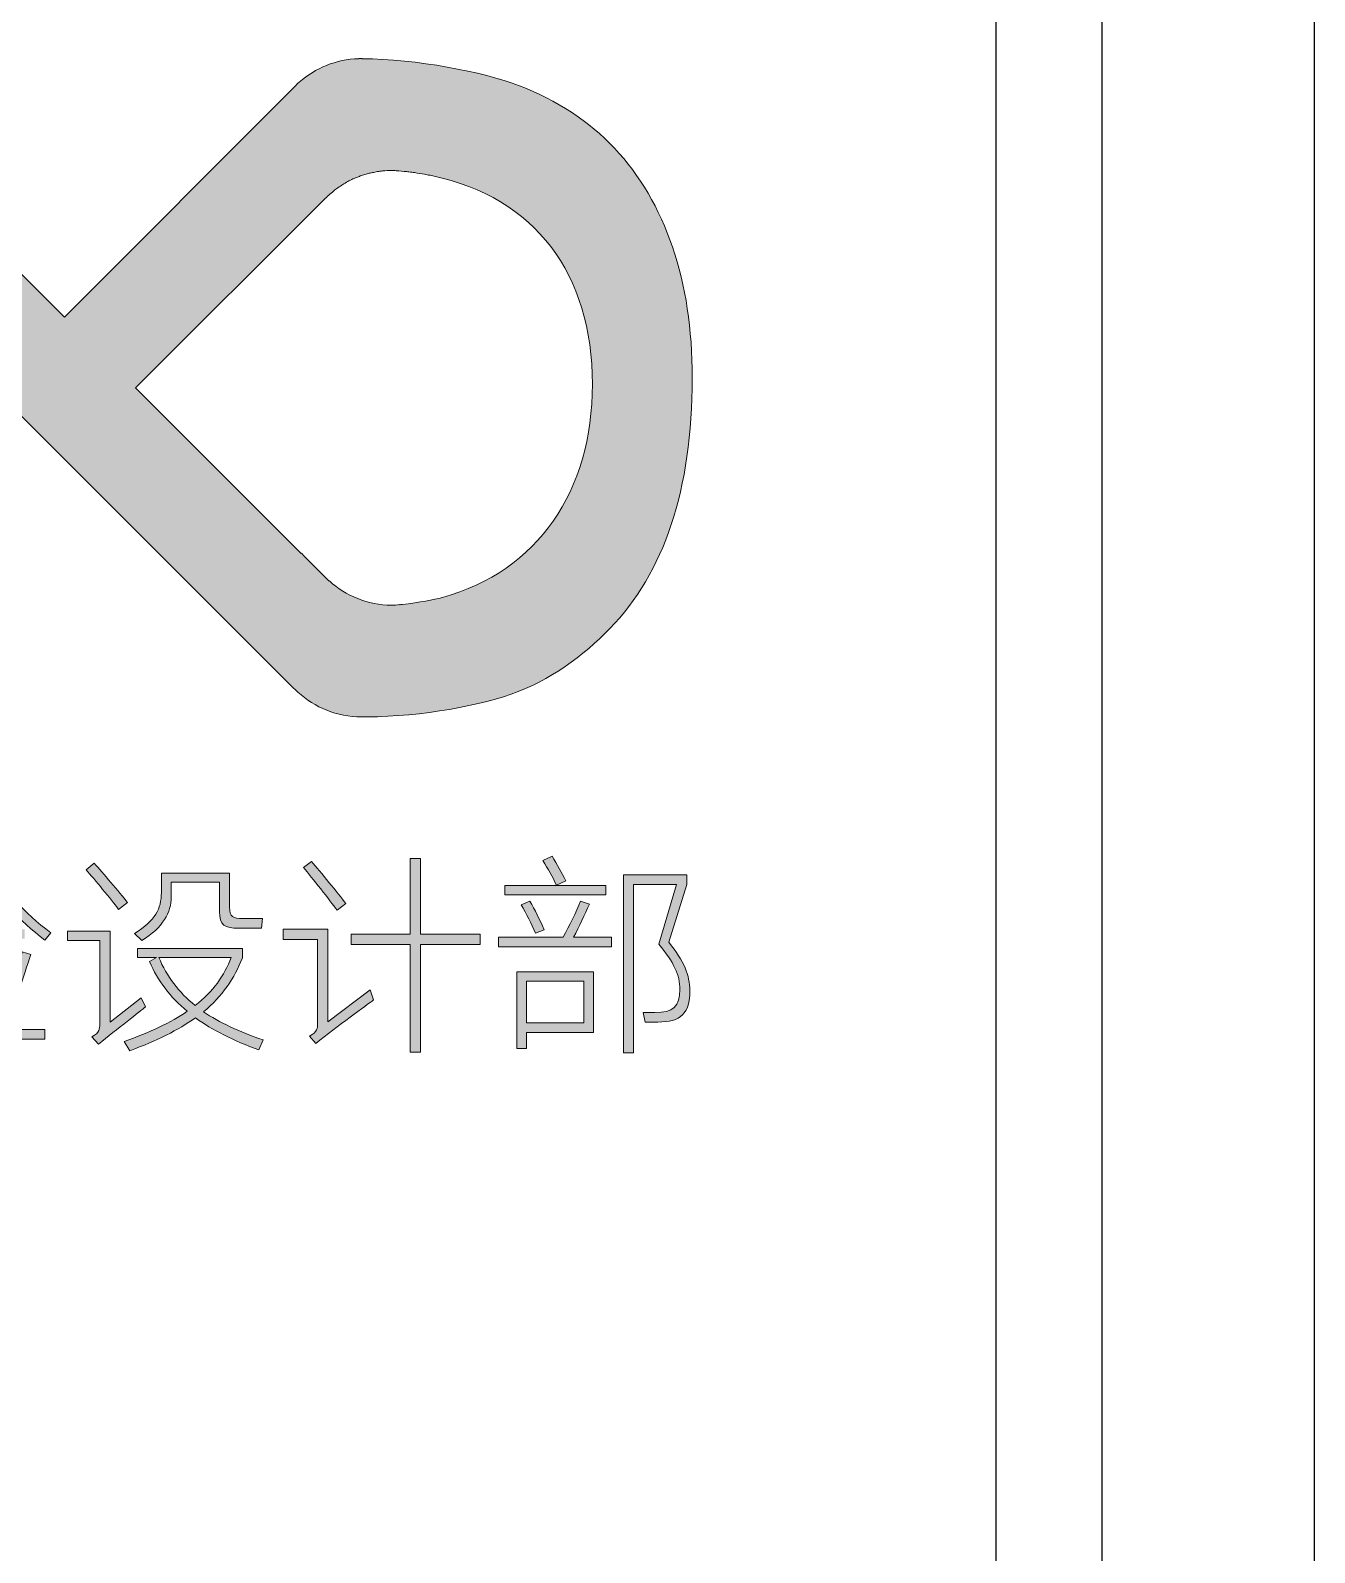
# Model space of a CAD drawing. Extents: x 23971 to 232415, y -48119 to 67869.
# Drawn here: x 197014 to 198245, y 51046 to 52505 of the extents above; entities that cross this region are included whole.
import ezdxf

# ---------------------------------------------------------------- set-up
doc = ezdxf.new("R2010")
doc.units = 0
doc.header["$LTSCALE"] = 1000
doc.header["$MEASUREMENT"] = 0
doc.layers.add('_U+56FE_U+5C42 1', color=7, linetype='Continuous')

# ---------------------------------------------------------------- blocks, each defined once
blk = doc.blocks.new('block 3')
at = {"layer": '_U+56FE_U+5C42 1'}
h = blk.add_hatch(color=251, dxfattribs=at)
h.dxf.hatch_style = 2
edge = h.paths.add_edge_path()
edge.add_spline(control_points=[(128.062, -162.318), (128.062, -162.318), (129.465, -162.318), (129.465, -162.318), (129.465, -162.318), (129.465, -162.676), (129.465, -162.676), (129.465, -162.676), (125.289, -162.676), (125.289, -162.676), (125.289, -162.676), (125.289, -162.318), (125.289, -162.318), (125.289, -162.318), (127.68, -162.318), (127.68, -162.318), (127.911, -161.895), (128.15, -161.393), (128.317, -160.979), (128.317, -160.979), (128.644, -161.09), (128.644, -161.09), (128.477, -161.481), (128.27, -161.919), (128.062, -162.318)], knot_values=[0, 0, 0, 0, 1, 1, 1, 2, 2, 2, 3, 3, 3, 4, 4, 4, 5, 5, 5, 6, 6, 6, 7, 7, 7, 8, 8, 8, 8], degree=3, periodic=0)
h.paths.add_polyline_path([(125.52, -160.748), (125.52, -160.405), (129.25, -160.405), (129.25, -160.748)])
h.paths.add_polyline_path([(125.967, -163.601), (128.795, -163.601), (128.795, -165.84), (126.317, -165.84), (126.317, -166.429), (125.967, -166.429)])
edge = h.paths.add_edge_path()
edge.add_spline(control_points=[(126.126, -161.122), (126.126, -161.122), (126.445, -160.979), (126.445, -160.979), (126.628, -161.314), (126.803, -161.656), (126.979, -162.039), (126.979, -162.039), (126.652, -162.166), (126.652, -162.166), (126.493, -161.8), (126.325, -161.457), (126.126, -161.122)], knot_values=[0, 0, 0, 0, 1, 1, 1, 2, 2, 2, 3, 3, 3, 4, 4, 4, 4], degree=3, periodic=0)
h.paths.add_polyline_path([(126.317, -165.489), (128.437, -165.489), (128.437, -163.943), (126.317, -163.943)])
edge = h.paths.add_edge_path()
edge.add_spline(control_points=[(126.923, -159.481), (126.923, -159.481), (127.266, -159.321), (127.266, -159.321), (127.457, -159.632), (127.616, -159.903), (127.776, -160.238), (127.776, -160.238), (127.425, -160.397), (127.425, -160.397), (127.282, -160.079), (127.122, -159.8), (126.923, -159.481)], knot_values=[0, 0, 0, 0, 1, 1, 1, 2, 2, 2, 3, 3, 3, 4, 4, 4, 4], degree=3, periodic=0)
edge = h.paths.add_edge_path()
edge.add_spline(control_points=[(129.911, -160.007), (129.911, -160.007), (132.246, -160.007), (132.246, -160.007), (132.246, -160.007), (132.246, -160.373), (132.246, -160.373), (132.246, -160.373), (131.584, -162.501), (131.584, -162.501), (132.15, -163.218), (132.357, -163.712), (132.357, -164.302), (132.357, -165.131), (132.031, -165.457), (131.17, -165.457), (131.17, -165.457), (130.708, -165.457), (130.708, -165.457), (130.708, -165.457), (130.628, -165.107), (130.628, -165.107), (130.628, -165.107), (131.059, -165.107), (131.059, -165.107), (131.744, -165.107), (131.991, -164.876), (131.991, -164.254), (131.991, -163.728), (131.768, -163.234), (131.21, -162.573), (131.21, -162.573), (131.863, -160.373), (131.863, -160.373), (131.863, -160.373), (130.278, -160.373), (130.278, -160.373), (130.278, -160.373), (130.278, -166.589), (130.278, -166.589), (130.278, -166.589), (129.911, -166.589), (129.911, -166.589), (129.911, -166.589), (129.911, -160.007), (129.911, -160.007)], knot_values=[0, 0, 0, 0, 1, 1, 1, 2, 2, 2, 3, 3, 3, 4, 4, 4, 5, 5, 5, 6, 6, 6, 7, 7, 7, 8, 8, 8, 9, 9, 9, 10, 10, 10, 11, 11, 11, 12, 12, 12, 13, 13, 13, 14, 14, 14, 15, 15, 15, 15], degree=3, periodic=0)
h = blk.add_hatch(color=251, dxfattribs=at)
h.dxf.hatch_style = 2
edge = h.paths.add_edge_path()
edge.add_spline(control_points=[(101.335, -164.82), (101.335, -164.82), (101.319, -164.485), (101.319, -164.485), (101.558, -164.453), (103.017, -164.214), (103.216, -164.174), (103.216, -164.174), (103.232, -164.493), (103.232, -164.493), (103.056, -164.517), (101.566, -164.78), (101.335, -164.82)], knot_values=[0, 0, 0, 0, 1, 1, 1, 2, 2, 2, 3, 3, 3, 4, 4, 4, 4], degree=3, periodic=0)
edge = h.paths.add_edge_path()
edge.add_spline(control_points=[(102.682, -165.935), (103.28, -165.935), (103.431, -165.824), (103.439, -165.306), (103.439, -165.306), (103.527, -163.218), (103.527, -163.218), (103.527, -163.218), (101.853, -163.218), (101.853, -163.218), (101.853, -163.218), (102.028, -160.676), (102.028, -160.676), (102.028, -160.676), (102.347, -160.676), (102.347, -160.676), (102.347, -160.676), (102.188, -162.907), (102.188, -162.907), (102.188, -162.907), (103.184, -162.907), (103.184, -162.907), (103.184, -162.907), (103.367, -160.246), (103.367, -160.246), (103.367, -160.246), (101.503, -160.246), (101.503, -160.246), (101.503, -160.246), (101.503, -159.919), (101.503, -159.919), (101.503, -159.919), (103.702, -159.919), (103.702, -159.919), (103.702, -159.919), (103.511, -162.907), (103.511, -162.907), (103.511, -162.907), (103.861, -162.907), (103.861, -162.907), (103.837, -163.505), (103.797, -164.652), (103.758, -165.417), (103.734, -166.079), (103.519, -166.238), (102.77, -166.238), (102.77, -166.238), (102.013, -166.238), (102.013, -166.238), (102.013, -166.238), (101.957, -165.935), (101.957, -165.935), (101.957, -165.935), (102.682, -165.935), (102.682, -165.935)], knot_values=[0, 0, 0, 0, 1, 1, 1, 2, 2, 2, 3, 3, 3, 4, 4, 4, 5, 5, 5, 6, 6, 6, 7, 7, 7, 8, 8, 8, 9, 9, 9, 10, 10, 10, 11, 11, 11, 12, 12, 12, 13, 13, 13, 14, 14, 14, 15, 15, 15, 16, 16, 16, 17, 17, 17, 18, 18, 18, 18], degree=3, periodic=0)
edge = h.paths.add_edge_path()
edge.add_spline(control_points=[(106.268, -159.919), (105.718, -160.86), (105.009, -161.688), (104.021, -162.429), (104.021, -162.429), (103.797, -162.15), (103.797, -162.15), (104.817, -161.393), (105.559, -160.525), (106.053, -159.545), (106.053, -159.545), (106.491, -159.545), (106.491, -159.545), (106.977, -160.565), (107.726, -161.417), (108.73, -162.15), (108.73, -162.15), (108.515, -162.429), (108.515, -162.429), (107.535, -161.696), (106.818, -160.867), (106.268, -159.919)], knot_values=[0, 0, 0, 0, 1, 1, 1, 2, 2, 2, 3, 3, 3, 4, 4, 4, 5, 5, 5, 6, 6, 6, 7, 7, 7, 7], degree=3, periodic=0)
edge = h.paths.add_edge_path()
edge.add_spline(control_points=[(107.049, -165.728), (107.049, -165.728), (108.507, -165.728), (108.507, -165.728), (108.507, -165.728), (108.507, -166.087), (108.507, -166.087), (108.507, -166.087), (104.021, -166.087), (104.021, -166.087), (104.021, -166.087), (104.021, -165.728), (104.021, -165.728), (104.021, -165.728), (106.714, -165.728), (106.714, -165.728), (107.017, -164.907), (107.431, -163.688), (107.678, -162.859), (107.678, -162.859), (107.989, -162.955), (107.989, -162.955), (107.742, -163.72), (107.336, -164.947), (107.049, -165.728)], knot_values=[0, 0, 0, 0, 1, 1, 1, 2, 2, 2, 3, 3, 3, 4, 4, 4, 5, 5, 5, 6, 6, 6, 7, 7, 7, 8, 8, 8, 8], degree=3, periodic=0)
edge = h.paths.add_edge_path()
edge.add_spline(control_points=[(104.483, -162.947), (104.483, -162.947), (104.77, -162.859), (104.77, -162.859), (104.945, -163.409), (105.256, -164.501), (105.399, -165.083), (105.399, -165.083), (105.096, -165.17), (105.096, -165.17), (104.953, -164.581), (104.642, -163.489), (104.483, -162.947)], knot_values=[0, 0, 0, 0, 1, 1, 1, 2, 2, 2, 3, 3, 3, 4, 4, 4, 4], degree=3, periodic=0)
h.paths.add_polyline_path([(104.77, -162.373), (104.77, -162.023), (107.766, -162.023), (107.766, -162.373)])
edge = h.paths.add_edge_path()
edge.add_spline(control_points=[(105.774, -162.859), (105.774, -162.859), (106.077, -162.78), (106.077, -162.78), (106.236, -163.266), (106.507, -164.278), (106.634, -164.82), (106.634, -164.82), (106.331, -164.899), (106.331, -164.899), (106.204, -164.358), (105.941, -163.369), (105.774, -162.859)], knot_values=[0, 0, 0, 0, 1, 1, 1, 2, 2, 2, 3, 3, 3, 4, 4, 4, 4], degree=3, periodic=0)
h = blk.add_hatch(color=251, dxfattribs=at)
h.dxf.hatch_style = 2
edge = h.paths.add_edge_path()
edge.add_spline(control_points=[(110.491, -166.278), (110.491, -166.278), (110.244, -165.999), (110.244, -165.999), (110.539, -165.848), (110.539, -165.704), (110.539, -165.537), (110.539, -165.537), (110.539, -162.445), (110.539, -162.445), (110.539, -162.445), (109.344, -162.445), (109.344, -162.445), (109.344, -162.445), (109.344, -162.095), (109.344, -162.095), (109.344, -162.095), (110.922, -162.095), (110.922, -162.095), (110.922, -162.095), (110.922, -165.465), (110.922, -165.465), (110.922, -165.465), (112.069, -164.565), (112.069, -164.565), (112.069, -164.565), (112.228, -164.899), (112.228, -164.899), (112.053, -165.035), (111.185, -165.72), (110.491, -166.278)], knot_values=[0, 0, 0, 0, 1, 1, 1, 2, 2, 2, 3, 3, 3, 4, 4, 4, 5, 5, 5, 6, 6, 6, 7, 7, 7, 8, 8, 8, 9, 9, 9, 10, 10, 10, 10], degree=3, periodic=0)
edge = h.paths.add_edge_path()
edge.add_spline(control_points=[(110.037, -159.824), (110.037, -159.824), (110.34, -159.584), (110.34, -159.584), (110.651, -159.927), (111.256, -160.644), (111.567, -161.035), (111.567, -161.035), (111.24, -161.29), (111.24, -161.29), (110.954, -160.907), (110.348, -160.182), (110.037, -159.824)], knot_values=[0, 0, 0, 0, 1, 1, 1, 2, 2, 2, 3, 3, 3, 4, 4, 4, 4], degree=3, periodic=0)
edge = h.paths.add_edge_path()
edge.add_spline(control_points=[(115.814, -162.732), (115.814, -162.732), (115.814, -163.075), (115.814, -163.075), (115.527, -163.84), (115.073, -164.501), (114.38, -165.075), (114.954, -165.473), (115.679, -165.808), (116.587, -166.119), (116.587, -166.119), (116.428, -166.485), (116.428, -166.485), (115.48, -166.143), (114.707, -165.752), (114.077, -165.298), (113.448, -165.752), (112.651, -166.151), (111.647, -166.517), (111.647, -166.517), (111.44, -166.174), (111.44, -166.174), (112.396, -165.84), (113.169, -165.473), (113.774, -165.059), (113.145, -164.533), (112.691, -163.927), (112.38, -163.218), (112.38, -163.218), (112.635, -163.067), (112.635, -163.067), (112.635, -163.067), (111.934, -163.067), (111.934, -163.067), (111.934, -163.067), (111.934, -162.732), (111.934, -162.732), (111.934, -162.732), (115.814, -162.732), (115.814, -162.732)], knot_values=[0, 0, 0, 0, 1, 1, 1, 2, 2, 2, 3, 3, 3, 4, 4, 4, 5, 5, 5, 6, 6, 6, 7, 7, 7, 8, 8, 8, 9, 9, 9, 10, 10, 10, 11, 11, 11, 12, 12, 12, 13, 13, 13, 13], degree=3, periodic=0)
edge = h.paths.add_edge_path()
edge.add_spline(control_points=[(115.679, -161.983), (115.161, -161.999), (114.97, -161.863), (114.97, -161.37), (114.97, -161.37), (114.97, -160.286), (114.97, -160.286), (114.97, -160.286), (113.185, -160.286), (113.185, -160.286), (113.185, -160.286), (113.185, -160.828), (113.185, -160.828), (113.185, -161.401), (112.882, -161.951), (112.093, -162.445), (112.093, -162.445), (111.83, -162.182), (111.83, -162.182), (112.595, -161.688), (112.818, -161.274), (112.818, -160.668), (112.818, -160.668), (112.818, -159.951), (112.818, -159.951), (112.818, -159.951), (115.344, -159.951), (115.344, -159.951), (115.344, -159.951), (115.344, -161.21), (115.344, -161.21), (115.344, -161.561), (115.464, -161.632), (115.838, -161.632), (115.838, -161.632), (116.555, -161.632), (116.555, -161.632), (116.555, -161.632), (116.516, -161.983), (116.516, -161.983), (116.516, -161.983), (115.679, -161.983), (115.679, -161.983)], knot_values=[0, 0, 0, 0, 1, 1, 1, 2, 2, 2, 3, 3, 3, 4, 4, 4, 5, 5, 5, 6, 6, 6, 7, 7, 7, 8, 8, 8, 9, 9, 9, 10, 10, 10, 11, 11, 11, 12, 12, 12, 13, 13, 13, 14, 14, 14, 14], degree=3, periodic=0)
edge = h.paths.add_edge_path()
edge.add_spline(control_points=[(114.069, -164.844), (114.731, -164.326), (115.153, -163.736), (115.4, -163.067), (115.4, -163.067), (112.723, -163.067), (112.723, -163.067), (113.025, -163.768), (113.456, -164.35), (114.069, -164.844)], knot_values=[0, 0, 0, 0, 1, 1, 1, 2, 2, 2, 3, 3, 3, 3], degree=3, periodic=0)
h = blk.add_hatch(color=251, dxfattribs=at)
h.dxf.hatch_style = 2
edge = h.paths.add_edge_path()
edge.add_spline(control_points=[(118.532, -166.246), (118.532, -166.246), (118.293, -165.975), (118.293, -165.975), (118.596, -165.824), (118.596, -165.68), (118.596, -165.505), (118.596, -165.505), (118.596, -162.397), (118.596, -162.397), (118.596, -162.397), (117.321, -162.397), (117.321, -162.397), (117.321, -162.397), (117.321, -162.023), (117.321, -162.023), (117.321, -162.023), (118.978, -162.023), (118.978, -162.023), (118.978, -162.023), (118.978, -165.449), (118.978, -165.449), (118.978, -165.449), (120.54, -164.27), (120.54, -164.27), (120.54, -164.27), (120.667, -164.637), (120.667, -164.637), (120.42, -164.82), (119.305, -165.625), (118.532, -166.246)], knot_values=[0, 0, 0, 0, 1, 1, 1, 2, 2, 2, 3, 3, 3, 4, 4, 4, 5, 5, 5, 6, 6, 6, 7, 7, 7, 8, 8, 8, 9, 9, 9, 10, 10, 10, 10], degree=3, periodic=0)
edge = h.paths.add_edge_path()
edge.add_spline(control_points=[(118.07, -159.736), (118.07, -159.736), (118.372, -159.513), (118.372, -159.513), (118.699, -159.887), (119.337, -160.692), (119.639, -161.067), (119.639, -161.067), (119.321, -161.314), (119.321, -161.314), (119.034, -160.947), (118.396, -160.126), (118.07, -159.736)], knot_values=[0, 0, 0, 0, 1, 1, 1, 2, 2, 2, 3, 3, 3, 4, 4, 4, 4], degree=3, periodic=0)
h.paths.add_polyline_path([(122.022, -162.589), (119.839, -162.589), (119.839, -162.206), (122.022, -162.206), (122.022, -159.409), (122.405, -159.409), (122.405, -162.206), (124.604, -162.206), (124.604, -162.589), (122.405, -162.589), (122.405, -166.565), (122.022, -166.565)])
at = {"layer": '_U+56FE_U+5C42 1', "lineweight": 0}
for points in [[(122.022, -162.589), (119.839, -162.589), (119.839, -162.206), (122.022, -162.206), (122.022, -159.409), (122.405, -159.409), (122.405, -162.206), (124.604, -162.206), (124.604, -162.589), (122.405, -162.589), (122.405, -166.565), (122.022, -166.565), (122.022, -162.589)], [(125.52, -160.748), (125.52, -160.405), (129.25, -160.405), (129.25, -160.748), (125.52, -160.748)], [(125.967, -163.601), (128.795, -163.601), (128.795, -165.84), (126.317, -165.84), (126.317, -166.429), (125.967, -166.429), (125.967, -163.601)], [(126.317, -165.489), (128.437, -165.489), (128.437, -163.943), (126.317, -163.943), (126.317, -165.489)]]:
    blk.add_lwpolyline(points, dxfattribs=at)
for points, knots in [([(126.923, -159.481), (126.923, -159.481), (127.266, -159.321), (127.266, -159.321), (127.457, -159.632), (127.616, -159.903), (127.776, -160.238), (127.776, -160.238), (127.425, -160.397), (127.425, -160.397), (127.282, -160.079), (127.122, -159.8), (126.923, -159.481)], [0, 0, 0, 0, 1, 1, 1, 2, 2, 2, 3, 3, 3, 4, 4, 4, 4]), ([(106.268, -159.919), (105.718, -160.86), (105.009, -161.688), (104.021, -162.429), (104.021, -162.429), (103.797, -162.15), (103.797, -162.15), (104.817, -161.393), (105.559, -160.525), (106.053, -159.545), (106.053, -159.545), (106.491, -159.545), (106.491, -159.545), (106.977, -160.565), (107.726, -161.417), (108.73, -162.15), (108.73, -162.15), (108.515, -162.429), (108.515, -162.429), (107.535, -161.696), (106.818, -160.867), (106.268, -159.919)], [0, 0, 0, 0, 1, 1, 1, 2, 2, 2, 3, 3, 3, 4, 4, 4, 5, 5, 5, 6, 6, 6, 7, 7, 7, 7]), ([(110.037, -159.824), (110.037, -159.824), (110.34, -159.584), (110.34, -159.584), (110.651, -159.927), (111.256, -160.644), (111.567, -161.035), (111.567, -161.035), (111.24, -161.29), (111.24, -161.29), (110.954, -160.907), (110.348, -160.182), (110.037, -159.824)], [0, 0, 0, 0, 1, 1, 1, 2, 2, 2, 3, 3, 3, 4, 4, 4, 4]), ([(118.07, -159.736), (118.07, -159.736), (118.372, -159.513), (118.372, -159.513), (118.699, -159.887), (119.337, -160.692), (119.639, -161.067), (119.639, -161.067), (119.321, -161.314), (119.321, -161.314), (119.034, -160.947), (118.396, -160.126), (118.07, -159.736)], [0, 0, 0, 0, 1, 1, 1, 2, 2, 2, 3, 3, 3, 4, 4, 4, 4]), ([(115.679, -161.983), (115.161, -161.999), (114.97, -161.863), (114.97, -161.37), (114.97, -161.37), (114.97, -160.286), (114.97, -160.286), (114.97, -160.286), (113.185, -160.286), (113.185, -160.286), (113.185, -160.286), (113.185, -160.828), (113.185, -160.828), (113.185, -161.401), (112.882, -161.951), (112.093, -162.445), (112.093, -162.445), (111.83, -162.182), (111.83, -162.182), (112.595, -161.688), (112.818, -161.274), (112.818, -160.668), (112.818, -160.668), (112.818, -159.951), (112.818, -159.951), (112.818, -159.951), (115.344, -159.951), (115.344, -159.951), (115.344, -159.951), (115.344, -161.21), (115.344, -161.21), (115.344, -161.561), (115.464, -161.632), (115.838, -161.632), (115.838, -161.632), (116.555, -161.632), (116.555, -161.632), (116.555, -161.632), (116.516, -161.983), (116.516, -161.983), (116.516, -161.983), (115.679, -161.983), (115.679, -161.983)], [0, 0, 0, 0, 1, 1, 1, 2, 2, 2, 3, 3, 3, 4, 4, 4, 5, 5, 5, 6, 6, 6, 7, 7, 7, 8, 8, 8, 9, 9, 9, 10, 10, 10, 11, 11, 11, 12, 12, 12, 13, 13, 13, 14, 14, 14, 14]), ([(129.911, -160.007), (129.911, -160.007), (132.246, -160.007), (132.246, -160.007), (132.246, -160.007), (132.246, -160.373), (132.246, -160.373), (132.246, -160.373), (131.584, -162.501), (131.584, -162.501), (132.15, -163.218), (132.357, -163.712), (132.357, -164.302), (132.357, -165.131), (132.031, -165.457), (131.17, -165.457), (131.17, -165.457), (130.708, -165.457), (130.708, -165.457), (130.708, -165.457), (130.628, -165.107), (130.628, -165.107), (130.628, -165.107), (131.059, -165.107), (131.059, -165.107), (131.744, -165.107), (131.991, -164.876), (131.991, -164.254), (131.991, -163.728), (131.768, -163.234), (131.21, -162.573), (131.21, -162.573), (131.863, -160.373), (131.863, -160.373), (131.863, -160.373), (130.278, -160.373), (130.278, -160.373), (130.278, -160.373), (130.278, -166.589), (130.278, -166.589), (130.278, -166.589), (129.911, -166.589), (129.911, -166.589), (129.911, -166.589), (129.911, -160.007), (129.911, -160.007)], [0, 0, 0, 0, 1, 1, 1, 2, 2, 2, 3, 3, 3, 4, 4, 4, 5, 5, 5, 6, 6, 6, 7, 7, 7, 8, 8, 8, 9, 9, 9, 10, 10, 10, 11, 11, 11, 12, 12, 12, 13, 13, 13, 14, 14, 14, 15, 15, 15, 15]), ([(128.062, -162.318), (128.062, -162.318), (129.465, -162.318), (129.465, -162.318), (129.465, -162.318), (129.465, -162.676), (129.465, -162.676), (129.465, -162.676), (125.289, -162.676), (125.289, -162.676), (125.289, -162.676), (125.289, -162.318), (125.289, -162.318), (125.289, -162.318), (127.68, -162.318), (127.68, -162.318), (127.911, -161.895), (128.15, -161.393), (128.317, -160.979), (128.317, -160.979), (128.644, -161.09), (128.644, -161.09), (128.477, -161.481), (128.27, -161.919), (128.062, -162.318)], [0, 0, 0, 0, 1, 1, 1, 2, 2, 2, 3, 3, 3, 4, 4, 4, 5, 5, 5, 6, 6, 6, 7, 7, 7, 8, 8, 8, 8]), ([(126.126, -161.122), (126.126, -161.122), (126.445, -160.979), (126.445, -160.979), (126.628, -161.314), (126.803, -161.656), (126.979, -162.039), (126.979, -162.039), (126.652, -162.166), (126.652, -162.166), (126.493, -161.8), (126.325, -161.457), (126.126, -161.122)], [0, 0, 0, 0, 1, 1, 1, 2, 2, 2, 3, 3, 3, 4, 4, 4, 4]), ([(110.491, -166.278), (110.491, -166.278), (110.244, -165.999), (110.244, -165.999), (110.539, -165.848), (110.539, -165.704), (110.539, -165.537), (110.539, -165.537), (110.539, -162.445), (110.539, -162.445), (110.539, -162.445), (109.344, -162.445), (109.344, -162.445), (109.344, -162.445), (109.344, -162.095), (109.344, -162.095), (109.344, -162.095), (110.922, -162.095), (110.922, -162.095), (110.922, -162.095), (110.922, -165.465), (110.922, -165.465), (110.922, -165.465), (112.069, -164.565), (112.069, -164.565), (112.069, -164.565), (112.228, -164.899), (112.228, -164.899), (112.053, -165.035), (111.185, -165.72), (110.491, -166.278)], [0, 0, 0, 0, 1, 1, 1, 2, 2, 2, 3, 3, 3, 4, 4, 4, 5, 5, 5, 6, 6, 6, 7, 7, 7, 8, 8, 8, 9, 9, 9, 10, 10, 10, 10]), ([(118.532, -166.246), (118.532, -166.246), (118.293, -165.975), (118.293, -165.975), (118.596, -165.824), (118.596, -165.68), (118.596, -165.505), (118.596, -165.505), (118.596, -162.397), (118.596, -162.397), (118.596, -162.397), (117.321, -162.397), (117.321, -162.397), (117.321, -162.397), (117.321, -162.023), (117.321, -162.023), (117.321, -162.023), (118.978, -162.023), (118.978, -162.023), (118.978, -162.023), (118.978, -165.449), (118.978, -165.449), (118.978, -165.449), (120.54, -164.27), (120.54, -164.27), (120.54, -164.27), (120.667, -164.637), (120.667, -164.637), (120.42, -164.82), (119.305, -165.625), (118.532, -166.246)], [0, 0, 0, 0, 1, 1, 1, 2, 2, 2, 3, 3, 3, 4, 4, 4, 5, 5, 5, 6, 6, 6, 7, 7, 7, 8, 8, 8, 9, 9, 9, 10, 10, 10, 10]), ([(107.049, -165.728), (107.049, -165.728), (108.507, -165.728), (108.507, -165.728), (108.507, -165.728), (108.507, -166.087), (108.507, -166.087), (108.507, -166.087), (104.021, -166.087), (104.021, -166.087), (104.021, -166.087), (104.021, -165.728), (104.021, -165.728), (104.021, -165.728), (106.714, -165.728), (106.714, -165.728), (107.017, -164.907), (107.431, -163.688), (107.678, -162.859), (107.678, -162.859), (107.989, -162.955), (107.989, -162.955), (107.742, -163.72), (107.336, -164.947), (107.049, -165.728)], [0, 0, 0, 0, 1, 1, 1, 2, 2, 2, 3, 3, 3, 4, 4, 4, 5, 5, 5, 6, 6, 6, 7, 7, 7, 8, 8, 8, 8]), ([(115.814, -162.732), (115.814, -162.732), (115.814, -163.075), (115.814, -163.075), (115.527, -163.84), (115.073, -164.501), (114.38, -165.075), (114.954, -165.473), (115.679, -165.808), (116.587, -166.119), (116.587, -166.119), (116.428, -166.485), (116.428, -166.485), (115.48, -166.143), (114.707, -165.752), (114.077, -165.298), (113.448, -165.752), (112.651, -166.151), (111.647, -166.517), (111.647, -166.517), (111.44, -166.174), (111.44, -166.174), (112.396, -165.84), (113.169, -165.473), (113.774, -165.059), (113.145, -164.533), (112.691, -163.927), (112.38, -163.218), (112.38, -163.218), (112.635, -163.067), (112.635, -163.067), (112.635, -163.067), (111.934, -163.067), (111.934, -163.067), (111.934, -163.067), (111.934, -162.732), (111.934, -162.732), (111.934, -162.732), (115.814, -162.732), (115.814, -162.732)], [0, 0, 0, 0, 1, 1, 1, 2, 2, 2, 3, 3, 3, 4, 4, 4, 5, 5, 5, 6, 6, 6, 7, 7, 7, 8, 8, 8, 9, 9, 9, 10, 10, 10, 11, 11, 11, 12, 12, 12, 13, 13, 13, 13]), ([(114.069, -164.844), (114.731, -164.326), (115.153, -163.736), (115.4, -163.067), (115.4, -163.067), (112.723, -163.067), (112.723, -163.067), (113.025, -163.768), (113.456, -164.35), (114.069, -164.844)], [0, 0, 0, 0, 1, 1, 1, 2, 2, 2, 3, 3, 3, 3])]:
    blk.add_open_spline(points, degree=3, knots=knots, dxfattribs=at)
blk = doc.blocks.new('kuangkuang')
at = {"layer": '_U+56FE_U+5C42 1'}
h = blk.add_hatch(color=256, dxfattribs=at)
h.dxf.hatch_style = 2
edge = h.paths.add_edge_path()
edge.add_spline(control_points=[(-143651.5, -20599.7), (-143660.2, -20574.2), (-143672.9, -20552.6), (-143689.7, -20534.7), (-143706.5, -20516.9), (-143727.4, -20503.1), (-143752.2, -20493.6), (-143776.5, -20484.3), (-143820, -20476.1), (-143855.6, -20475.8), (-143855.8, -20475.7), (-143856, -20475.7), (-143856.2, -20475.7), (-143856.4, -20475.7), (-143856.5, -20475.7), (-143856.6, -20475.7), (-143857.1, -20475.7), (-143857.5, -20475.7), (-143857.9, -20475.7), (-143857.9, -20475.7), (-143857.9, -20475.8), (-143857.9, -20475.8), (-143872.9, -20476.2), (-143886.5, -20482), (-143897, -20491.3), (-143897.2, -20491.5), (-143897.6, -20491.7), (-143897.9, -20492), (-143897.9, -20492), (-143899.3, -20493.4), (-143899.3, -20493.4), (-143899.4, -20493.5), (-143899.6, -20493.7), (-143899.7, -20493.8), (-143899.7, -20493.8), (-144051.5, -20645.8), (-144051.5, -20645.8), (-144051.5, -20645.8), (-144201.5, -20496.1), (-144201.5, -20496.1), (-144202.1, -20495.6), (-144202.7, -20494.9), (-144203.4, -20494.2), (-144204.5, -20493.1), (-144205.6, -20492), (-144206.7, -20491), (-144219.9, -20479.5), (-144235, -20476.6), (-144244.1, -20475.9), (-144244.1, -20475.9), (-144245.2, -20475.9), (-144245.2, -20475.9), (-144245.3, -20475.9), (-144245.5, -20475.9), (-144245.6, -20475.9), (-144245.6, -20475.9), (-144246.6, -20475.9), (-144246.6, -20475.9), (-144247.8, -20475.9), (-144248.6, -20475.9), (-144248.6, -20475.9), (-144248.6, -20475.9), (-144248.5, -20475.9), (-144248.5, -20475.9), (-144248.5, -20475.9), (-144319.3, -20475.9), (-144319.3, -20475.9), (-144319.4, -20475.9), (-144319.4, -20475.9), (-144319.5, -20475.9), (-144319.5, -20475.9), (-144319.6, -20475.9), (-144319.6, -20475.9), (-144339.7, -20475.9), (-144356, -20492.2), (-144356, -20512.3), (-144356, -20512.4), (-144356, -20512.4), (-144356, -20512.5), (-144356.1, -20513.6), (-144356.2, -20514.7), (-144356.2, -20515.8), (-144356.2, -20515.8), (-144355.3, -20732.1), (-144355.3, -20732.1), (-144355.8, -20812), (-144391.9, -20839.2), (-144446.6, -20839.5), (-144500.7, -20838.5), (-144541.4, -20813.5), (-144541.4, -20732.1), (-144541.4, -20732.1), (-144541.4, -20723.2), (-144541.4, -20723.2), (-144541.4, -20723.2), (-144541.4, -20512.2), (-144541.4, -20512.2), (-144541.4, -20511.9), (-144541.4, -20511.6), (-144541.4, -20511.3), (-144542, -20491.7), (-144558, -20475.9), (-144577.8, -20475.9), (-144597.6, -20475.9), (-144613.6, -20491.7), (-144614.2, -20511.3), (-144614.2, -20511.6), (-144614.2, -20511.9), (-144614.2, -20512.2), (-144614.2, -20512.2), (-144614.2, -20512.3), (-144614.2, -20512.3), (-144614.2, -20512.3), (-144614.2, -20512.3), (-144614.2, -20512.4), (-144614.2, -20512.4), (-144614.2, -20512.4), (-144614.2, -20512.4), (-144614.2, -20512.4), (-144613.3, -20723.2), (-144613.3, -20723.2), (-144613.3, -20723.2), (-144613.3, -20723.2), (-144613.3, -20723.2), (-144613.3, -20723.2), (-144613.3, -20732.1), (-144613.3, -20732.1), (-144613.3, -20734.4), (-144613.3, -20736.7), (-144613.2, -20738.9), (-144613.2, -20738.9), (-144613.2, -20742.1), (-144613.2, -20742.1), (-144613.2, -20742.1), (-144613.2, -20742.1), (-144613.2, -20742.1), (-144609.8, -20846.7), (-144552.8, -20909), (-144448.5, -20909), (-144342.3, -20909), (-144287.4, -20847.5), (-144283.6, -20742.1), (-144283.6, -20742.1), (-144283.4, -20742.1), (-144283.4, -20742.1), (-144283.4, -20742.1), (-144283.4, -20730.2), (-144283.4, -20730.2), (-144283.4, -20730.2), (-144283.4, -20723.2), (-144283.4, -20723.2), (-144283.4, -20723.2), (-144283.4, -20562.8), (-144283.4, -20562.8), (-144283.4, -20562.8), (-144283.3, -20562.8), (-144283.3, -20562.8), (-144283.3, -20562.5), (-144283.4, -20562.3), (-144283.4, -20562), (-144283.4, -20553.2), (-144278.4, -20545.7), (-144271.1, -20542), (-144270.6, -20541.8), (-144270.2, -20541.6), (-144269.8, -20541.4), (-144269.7, -20541.3), (-144269.7, -20541.3), (-144269.6, -20541.3), (-144267, -20540.2), (-144264, -20539.5), (-144260.5, -20539.5), (-144249, -20539.5), (-144241.5, -20549.4), (-144241.5, -20549.4), (-144241.5, -20549.4), (-143901.1, -20889.9), (-143901.1, -20889.9), (-143900.7, -20890.2), (-143900.3, -20890.4), (-143899.9, -20890.7), (-143889.4, -20901.3), (-143875.1, -20908.1), (-143859.2, -20908.9), (-143859.2, -20908.9), (-143859.2, -20909), (-143859.2, -20909), (-143823.5, -20909.5), (-143783.3, -20903), (-143757.7, -20894), (-143732, -20885), (-143710.3, -20868.9), (-143692.6, -20850.8), (-143675, -20832.7), (-143661.5, -20809.9), (-143652.3, -20782.4), (-143643.1, -20754.9), (-143638.5, -20722.7), (-143638.5, -20685.9), (-143638.5, -20653.8), (-143642.8, -20625.1), (-143651.5, -20599.7)], knot_values=[0, 0, 0, 0, 1, 1, 1, 2, 2, 2, 3, 3, 3, 4, 4, 4, 5, 5, 5, 6, 6, 6, 7, 7, 7, 8, 8, 8, 9, 9, 9, 10, 10, 10, 11, 11, 11, 12, 12, 12, 13, 13, 13, 14, 14, 14, 15, 15, 15, 16, 16, 16, 17, 17, 17, 18, 18, 18, 19, 19, 19, 20, 20, 20, 21, 21, 21, 22, 22, 22, 23, 23, 23, 24, 24, 24, 25, 25, 25, 26, 26, 26, 27, 27, 27, 28, 28, 28, 29, 29, 29, 30, 30, 30, 31, 31, 31, 32, 32, 32, 33, 33, 33, 34, 34, 34, 35, 35, 35, 36, 36, 36, 37, 37, 37, 38, 38, 38, 39, 39, 39, 40, 40, 40, 41, 41, 41, 42, 42, 42, 43, 43, 43, 44, 44, 44, 45, 45, 45, 46, 46, 46, 47, 47, 47, 48, 48, 48, 49, 49, 49, 50, 50, 50, 51, 51, 51, 52, 52, 52, 53, 53, 53, 54, 54, 54, 55, 55, 55, 56, 56, 56, 57, 57, 57, 58, 58, 58, 59, 59, 59, 60, 60, 60, 61, 61, 61, 62, 62, 62, 63, 63, 63, 64, 64, 64, 65, 65, 65, 66, 66, 66, 67, 67, 67, 67], degree=3, periodic=0)
edge = h.paths.add_edge_path()
edge.add_spline(control_points=[(-143802.8, -20830.4), (-143808.6, -20831.8), (-143817.7, -20833.7), (-143829.3, -20835), (-143829.7, -20835), (-143830, -20835), (-143830.3, -20835.1), (-143830.6, -20835.1), (-143830.8, -20835.1), (-143831.1, -20835.2), (-143831.1, -20835.2), (-143831.1, -20835.1), (-143831.1, -20835.1), (-143832.8, -20835.3), (-143834.5, -20835.4), (-143836.2, -20835.4), (-143852, -20835.4), (-143866.4, -20829.3), (-143877.2, -20819.5), (-143877.3, -20819.5), (-143877.3, -20819.6), (-143877.4, -20819.6), (-143878, -20819.1), (-143890.9, -20806.1), (-143895.6, -20801.3), (-143895.7, -20801.4), (-143895.7, -20801.4), (-143895.7, -20801.4), (-143895.7, -20801.4), (-144004.8, -20692.5), (-144004.8, -20692.5), (-144004.8, -20692.5), (-143880, -20567.7), (-143880, -20567.7), (-143880, -20567.7), (-143880, -20567.8), (-143879.9, -20567.8), (-143879, -20566.8), (-143877.9, -20565.8), (-143876.9, -20564.9), (-143875.8, -20564), (-143874.7, -20563.1), (-143873.6, -20562.2), (-143873.2, -20561.9), (-143872.8, -20561.6), (-143872.4, -20561.3), (-143871.4, -20560.5), (-143870.2, -20559.8), (-143869.1, -20559), (-143868.6, -20558.7), (-143868.1, -20558.4), (-143867.6, -20558.1), (-143866.5, -20557.5), (-143865.4, -20556.8), (-143864.3, -20556.2), (-143863.7, -20555.9), (-143863.1, -20555.7), (-143862.5, -20555.4), (-143861.4, -20554.8), (-143860.3, -20554.3), (-143859.2, -20553.9), (-143858.4, -20553.6), (-143857.7, -20553.3), (-143856.9, -20553), (-143855.9, -20552.7), (-143854.9, -20552.3), (-143853.8, -20552), (-143852.9, -20551.7), (-143851.9, -20551.5), (-143851, -20551.2), (-143850.1, -20551), (-143849.1, -20550.7), (-143848.2, -20550.6), (-143847, -20550.3), (-143845.8, -20550.2), (-143844.6, -20550), (-143843.8, -20549.9), (-143843, -20549.7), (-143842.3, -20549.7), (-143840.3, -20549.5), (-143838.2, -20549.4), (-143836.2, -20549.4), (-143835.2, -20549.4), (-143834.2, -20549.4), (-143833.2, -20549.5), (-143830.9, -20549.6), (-143828.6, -20549.9), (-143826.3, -20550.1), (-143825.8, -20550.2), (-143825.3, -20550.2), (-143824.9, -20550.3), (-143823.6, -20550.5), (-143822.4, -20550.6), (-143821.1, -20550.8), (-143818.9, -20551.2), (-143816.7, -20551.5), (-143814.7, -20551.8), (-143814.1, -20552), (-143813.5, -20552.1), (-143812.9, -20552.2), (-143811.6, -20552.4), (-143810.3, -20552.7), (-143809.2, -20552.9), (-143742.2, -20567.1), (-143704.2, -20617.2), (-143704.2, -20690.1), (-143704.2, -20760.4), (-143740, -20812.9), (-143802.8, -20830.4)], knot_values=[0, 0, 0, 0, 1, 1, 1, 2, 2, 2, 3, 3, 3, 4, 4, 4, 5, 5, 5, 6, 6, 6, 7, 7, 7, 8, 8, 8, 9, 9, 9, 10, 10, 10, 11, 11, 11, 12, 12, 12, 13, 13, 13, 14, 14, 14, 15, 15, 15, 16, 16, 16, 17, 17, 17, 18, 18, 18, 19, 19, 19, 20, 20, 20, 21, 21, 21, 22, 22, 22, 23, 23, 23, 24, 24, 24, 25, 25, 25, 26, 26, 26, 27, 27, 27, 28, 28, 28, 29, 29, 29, 30, 30, 30, 31, 31, 31, 32, 32, 32, 33, 33, 33, 34, 34, 34, 35, 35, 35, 36, 36, 36, 36], degree=3, periodic=0)
at = {"color": 251}
blk.add_line((-143368.8, -26681), (-143368.8, -19750), dxfattribs=at)
blk.add_line((-143438.6, -26611.2), (-143438.6, -19819.8))
blk.add_lwpolyline([(-153426.5, -26820.6), (-143229.1, -26820.6), (-143229.1, -19610.4), (-153426.5, -19610.4)], close=True)
at = {"layer": '_U+56FE_U+5C42 1', "lineweight": 0}
for points, knots in [([(-143651.5, -20599.7), (-143660.2, -20574.2), (-143672.9, -20552.6), (-143689.7, -20534.7), (-143706.5, -20516.9), (-143727.4, -20503.1), (-143752.2, -20493.6), (-143776.5, -20484.3), (-143820, -20476.1), (-143855.6, -20475.8), (-143855.8, -20475.7), (-143856, -20475.7), (-143856.2, -20475.7), (-143856.4, -20475.7), (-143856.5, -20475.7), (-143856.6, -20475.7), (-143857.1, -20475.7), (-143857.5, -20475.7), (-143857.9, -20475.7), (-143857.9, -20475.7), (-143857.9, -20475.8), (-143857.9, -20475.8), (-143872.9, -20476.2), (-143886.5, -20482), (-143897, -20491.3), (-143897.2, -20491.5), (-143897.6, -20491.7), (-143897.9, -20492), (-143897.9, -20492), (-143899.3, -20493.4), (-143899.3, -20493.4), (-143899.4, -20493.5), (-143899.6, -20493.7), (-143899.7, -20493.8), (-143899.7, -20493.8), (-144051.5, -20645.8), (-144051.5, -20645.8), (-144051.5, -20645.8), (-144201.5, -20496.1), (-144201.5, -20496.1), (-144202.1, -20495.6), (-144202.7, -20494.9), (-144203.4, -20494.2), (-144204.5, -20493.1), (-144205.6, -20492), (-144206.7, -20491), (-144219.9, -20479.5), (-144235, -20476.6), (-144244.1, -20475.9), (-144244.1, -20475.9), (-144245.2, -20475.9), (-144245.2, -20475.9), (-144245.3, -20475.9), (-144245.5, -20475.9), (-144245.6, -20475.9), (-144245.6, -20475.9), (-144246.6, -20475.9), (-144246.6, -20475.9), (-144247.8, -20475.9), (-144248.6, -20475.9), (-144248.6, -20475.9), (-144248.6, -20475.9), (-144248.5, -20475.9), (-144248.5, -20475.9), (-144248.5, -20475.9), (-144319.3, -20475.9), (-144319.3, -20475.9), (-144319.4, -20475.9), (-144319.4, -20475.9), (-144319.5, -20475.9), (-144319.5, -20475.9), (-144319.6, -20475.9), (-144319.6, -20475.9), (-144339.7, -20475.9), (-144356, -20492.2), (-144356, -20512.3), (-144356, -20512.4), (-144356, -20512.4), (-144356, -20512.5), (-144356.1, -20513.6), (-144356.2, -20514.7), (-144356.2, -20515.8), (-144356.2, -20515.8), (-144355.3, -20732.1), (-144355.3, -20732.1), (-144355.8, -20812), (-144391.9, -20839.2), (-144446.6, -20839.5), (-144500.7, -20838.5), (-144541.4, -20813.5), (-144541.4, -20732.1), (-144541.4, -20732.1), (-144541.4, -20723.2), (-144541.4, -20723.2), (-144541.4, -20723.2), (-144541.4, -20512.2), (-144541.4, -20512.2), (-144541.4, -20511.9), (-144541.4, -20511.6), (-144541.4, -20511.3), (-144542, -20491.7), (-144558, -20475.9), (-144577.8, -20475.9), (-144597.6, -20475.9), (-144613.6, -20491.7), (-144614.2, -20511.3), (-144614.2, -20511.6), (-144614.2, -20511.9), (-144614.2, -20512.2), (-144614.2, -20512.2), (-144614.2, -20512.3), (-144614.2, -20512.3), (-144614.2, -20512.3), (-144614.2, -20512.3), (-144614.2, -20512.4), (-144614.2, -20512.4), (-144614.2, -20512.4), (-144614.2, -20512.4), (-144614.2, -20512.4), (-144613.3, -20723.2), (-144613.3, -20723.2), (-144613.3, -20723.2), (-144613.3, -20723.2), (-144613.3, -20723.2), (-144613.3, -20723.2), (-144613.3, -20732.1), (-144613.3, -20732.1), (-144613.3, -20734.4), (-144613.3, -20736.7), (-144613.2, -20738.9), (-144613.2, -20738.9), (-144613.2, -20742.1), (-144613.2, -20742.1), (-144613.2, -20742.1), (-144613.2, -20742.1), (-144613.2, -20742.1), (-144609.8, -20846.7), (-144552.8, -20909), (-144448.5, -20909), (-144342.3, -20909), (-144287.4, -20847.5), (-144283.6, -20742.1), (-144283.6, -20742.1), (-144283.4, -20742.1), (-144283.4, -20742.1), (-144283.4, -20742.1), (-144283.4, -20730.2), (-144283.4, -20730.2), (-144283.4, -20730.2), (-144283.4, -20723.2), (-144283.4, -20723.2), (-144283.4, -20723.2), (-144283.4, -20562.8), (-144283.4, -20562.8), (-144283.4, -20562.8), (-144283.3, -20562.8), (-144283.3, -20562.8), (-144283.3, -20562.5), (-144283.4, -20562.3), (-144283.4, -20562), (-144283.4, -20553.2), (-144278.4, -20545.7), (-144271.1, -20542), (-144270.6, -20541.8), (-144270.2, -20541.6), (-144269.8, -20541.4), (-144269.7, -20541.3), (-144269.7, -20541.3), (-144269.6, -20541.3), (-144267, -20540.2), (-144264, -20539.5), (-144260.5, -20539.5), (-144249, -20539.5), (-144241.5, -20549.4), (-144241.5, -20549.4), (-144241.5, -20549.4), (-143901.1, -20889.9), (-143901.1, -20889.9), (-143900.7, -20890.2), (-143900.3, -20890.4), (-143899.9, -20890.7), (-143889.4, -20901.3), (-143875.1, -20908.1), (-143859.2, -20908.9), (-143859.2, -20908.9), (-143859.2, -20909), (-143859.2, -20909), (-143823.5, -20909.5), (-143783.3, -20903), (-143757.7, -20894), (-143732, -20885), (-143710.3, -20868.9), (-143692.6, -20850.8), (-143675, -20832.7), (-143661.5, -20809.9), (-143652.3, -20782.4), (-143643.1, -20754.9), (-143638.5, -20722.7), (-143638.5, -20685.9), (-143638.5, -20653.8), (-143642.8, -20625.1), (-143651.5, -20599.7)], [0, 0, 0, 0, 1, 1, 1, 2, 2, 2, 3, 3, 3, 4, 4, 4, 5, 5, 5, 6, 6, 6, 7, 7, 7, 8, 8, 8, 9, 9, 9, 10, 10, 10, 11, 11, 11, 12, 12, 12, 13, 13, 13, 14, 14, 14, 15, 15, 15, 16, 16, 16, 17, 17, 17, 18, 18, 18, 19, 19, 19, 20, 20, 20, 21, 21, 21, 22, 22, 22, 23, 23, 23, 24, 24, 24, 25, 25, 25, 26, 26, 26, 27, 27, 27, 28, 28, 28, 29, 29, 29, 30, 30, 30, 31, 31, 31, 32, 32, 32, 33, 33, 33, 34, 34, 34, 35, 35, 35, 36, 36, 36, 37, 37, 37, 38, 38, 38, 39, 39, 39, 40, 40, 40, 41, 41, 41, 42, 42, 42, 43, 43, 43, 44, 44, 44, 45, 45, 45, 46, 46, 46, 47, 47, 47, 48, 48, 48, 49, 49, 49, 50, 50, 50, 51, 51, 51, 52, 52, 52, 53, 53, 53, 54, 54, 54, 55, 55, 55, 56, 56, 56, 57, 57, 57, 58, 58, 58, 59, 59, 59, 60, 60, 60, 61, 61, 61, 62, 62, 62, 63, 63, 63, 64, 64, 64, 65, 65, 65, 66, 66, 66, 67, 67, 67, 67]), ([(-143802.8, -20830.4), (-143808.6, -20831.8), (-143817.7, -20833.7), (-143829.3, -20835), (-143829.7, -20835), (-143830, -20835), (-143830.3, -20835.1), (-143830.6, -20835.1), (-143830.8, -20835.1), (-143831.1, -20835.2), (-143831.1, -20835.2), (-143831.1, -20835.1), (-143831.1, -20835.1), (-143832.8, -20835.3), (-143834.5, -20835.4), (-143836.2, -20835.4), (-143852, -20835.4), (-143866.4, -20829.3), (-143877.2, -20819.5), (-143877.3, -20819.5), (-143877.3, -20819.6), (-143877.4, -20819.6), (-143878, -20819.1), (-143890.9, -20806.1), (-143895.6, -20801.3), (-143895.7, -20801.4), (-143895.7, -20801.4), (-143895.7, -20801.4), (-143895.7, -20801.4), (-144004.8, -20692.5), (-144004.8, -20692.5), (-144004.8, -20692.5), (-143880, -20567.7), (-143880, -20567.7), (-143880, -20567.7), (-143880, -20567.8), (-143879.9, -20567.8), (-143879, -20566.8), (-143877.9, -20565.8), (-143876.9, -20564.9), (-143875.8, -20564), (-143874.7, -20563.1), (-143873.6, -20562.2), (-143873.2, -20561.9), (-143872.8, -20561.6), (-143872.4, -20561.3), (-143871.4, -20560.5), (-143870.2, -20559.8), (-143869.1, -20559), (-143868.6, -20558.7), (-143868.1, -20558.4), (-143867.6, -20558.1), (-143866.5, -20557.5), (-143865.4, -20556.8), (-143864.3, -20556.2), (-143863.7, -20555.9), (-143863.1, -20555.7), (-143862.5, -20555.4), (-143861.4, -20554.8), (-143860.3, -20554.3), (-143859.2, -20553.9), (-143858.4, -20553.6), (-143857.7, -20553.3), (-143856.9, -20553), (-143855.9, -20552.7), (-143854.9, -20552.3), (-143853.8, -20552), (-143852.9, -20551.7), (-143851.9, -20551.5), (-143851, -20551.2), (-143850.1, -20551), (-143849.1, -20550.7), (-143848.2, -20550.6), (-143847, -20550.3), (-143845.8, -20550.2), (-143844.6, -20550), (-143843.8, -20549.9), (-143843, -20549.7), (-143842.3, -20549.7), (-143840.3, -20549.5), (-143838.2, -20549.4), (-143836.2, -20549.4), (-143835.2, -20549.4), (-143834.2, -20549.4), (-143833.2, -20549.5), (-143830.9, -20549.6), (-143828.6, -20549.9), (-143826.3, -20550.1), (-143825.8, -20550.2), (-143825.3, -20550.2), (-143824.9, -20550.3), (-143823.6, -20550.5), (-143822.4, -20550.6), (-143821.1, -20550.8), (-143818.9, -20551.2), (-143816.7, -20551.5), (-143814.7, -20551.8), (-143814.1, -20552), (-143813.5, -20552.1), (-143812.9, -20552.2), (-143811.6, -20552.4), (-143810.3, -20552.7), (-143809.2, -20552.9), (-143742.2, -20567.1), (-143704.2, -20617.2), (-143704.2, -20690.1), (-143704.2, -20760.4), (-143740, -20812.9), (-143802.8, -20830.4)], [0, 0, 0, 0, 1, 1, 1, 2, 2, 2, 3, 3, 3, 4, 4, 4, 5, 5, 5, 6, 6, 6, 7, 7, 7, 8, 8, 8, 9, 9, 9, 10, 10, 10, 11, 11, 11, 12, 12, 12, 13, 13, 13, 14, 14, 14, 15, 15, 15, 16, 16, 16, 17, 17, 17, 18, 18, 18, 19, 19, 19, 20, 20, 20, 21, 21, 21, 22, 22, 22, 23, 23, 23, 24, 24, 24, 25, 25, 25, 26, 26, 26, 27, 27, 27, 28, 28, 28, 29, 29, 29, 30, 30, 30, 31, 31, 31, 32, 32, 32, 33, 33, 33, 34, 34, 34, 35, 35, 35, 36, 36, 36, 36])]:
    blk.add_open_spline(points, degree=3, knots=knots, dxfattribs=at)
at = {"layer": '_U+56FE_U+5C42 1', "xscale": 17.79191309122572, "yscale": 17.79191309122572, "zscale": 17.79191309122572}
blk.add_blockref('block 3', (-145995, -18166), dxfattribs=at)

msp = doc.modelspace()

# ---------------------------------------------------------------- block references
at = {"color": 146, "xscale": 1.456258410876044, "yscale": 1.456258410876044, "zscale": 1.456258410876044}
msp.add_blockref('kuangkuang', (406823.1, 82296), dxfattribs=at)

doc.saveas('drawing.dxf')
